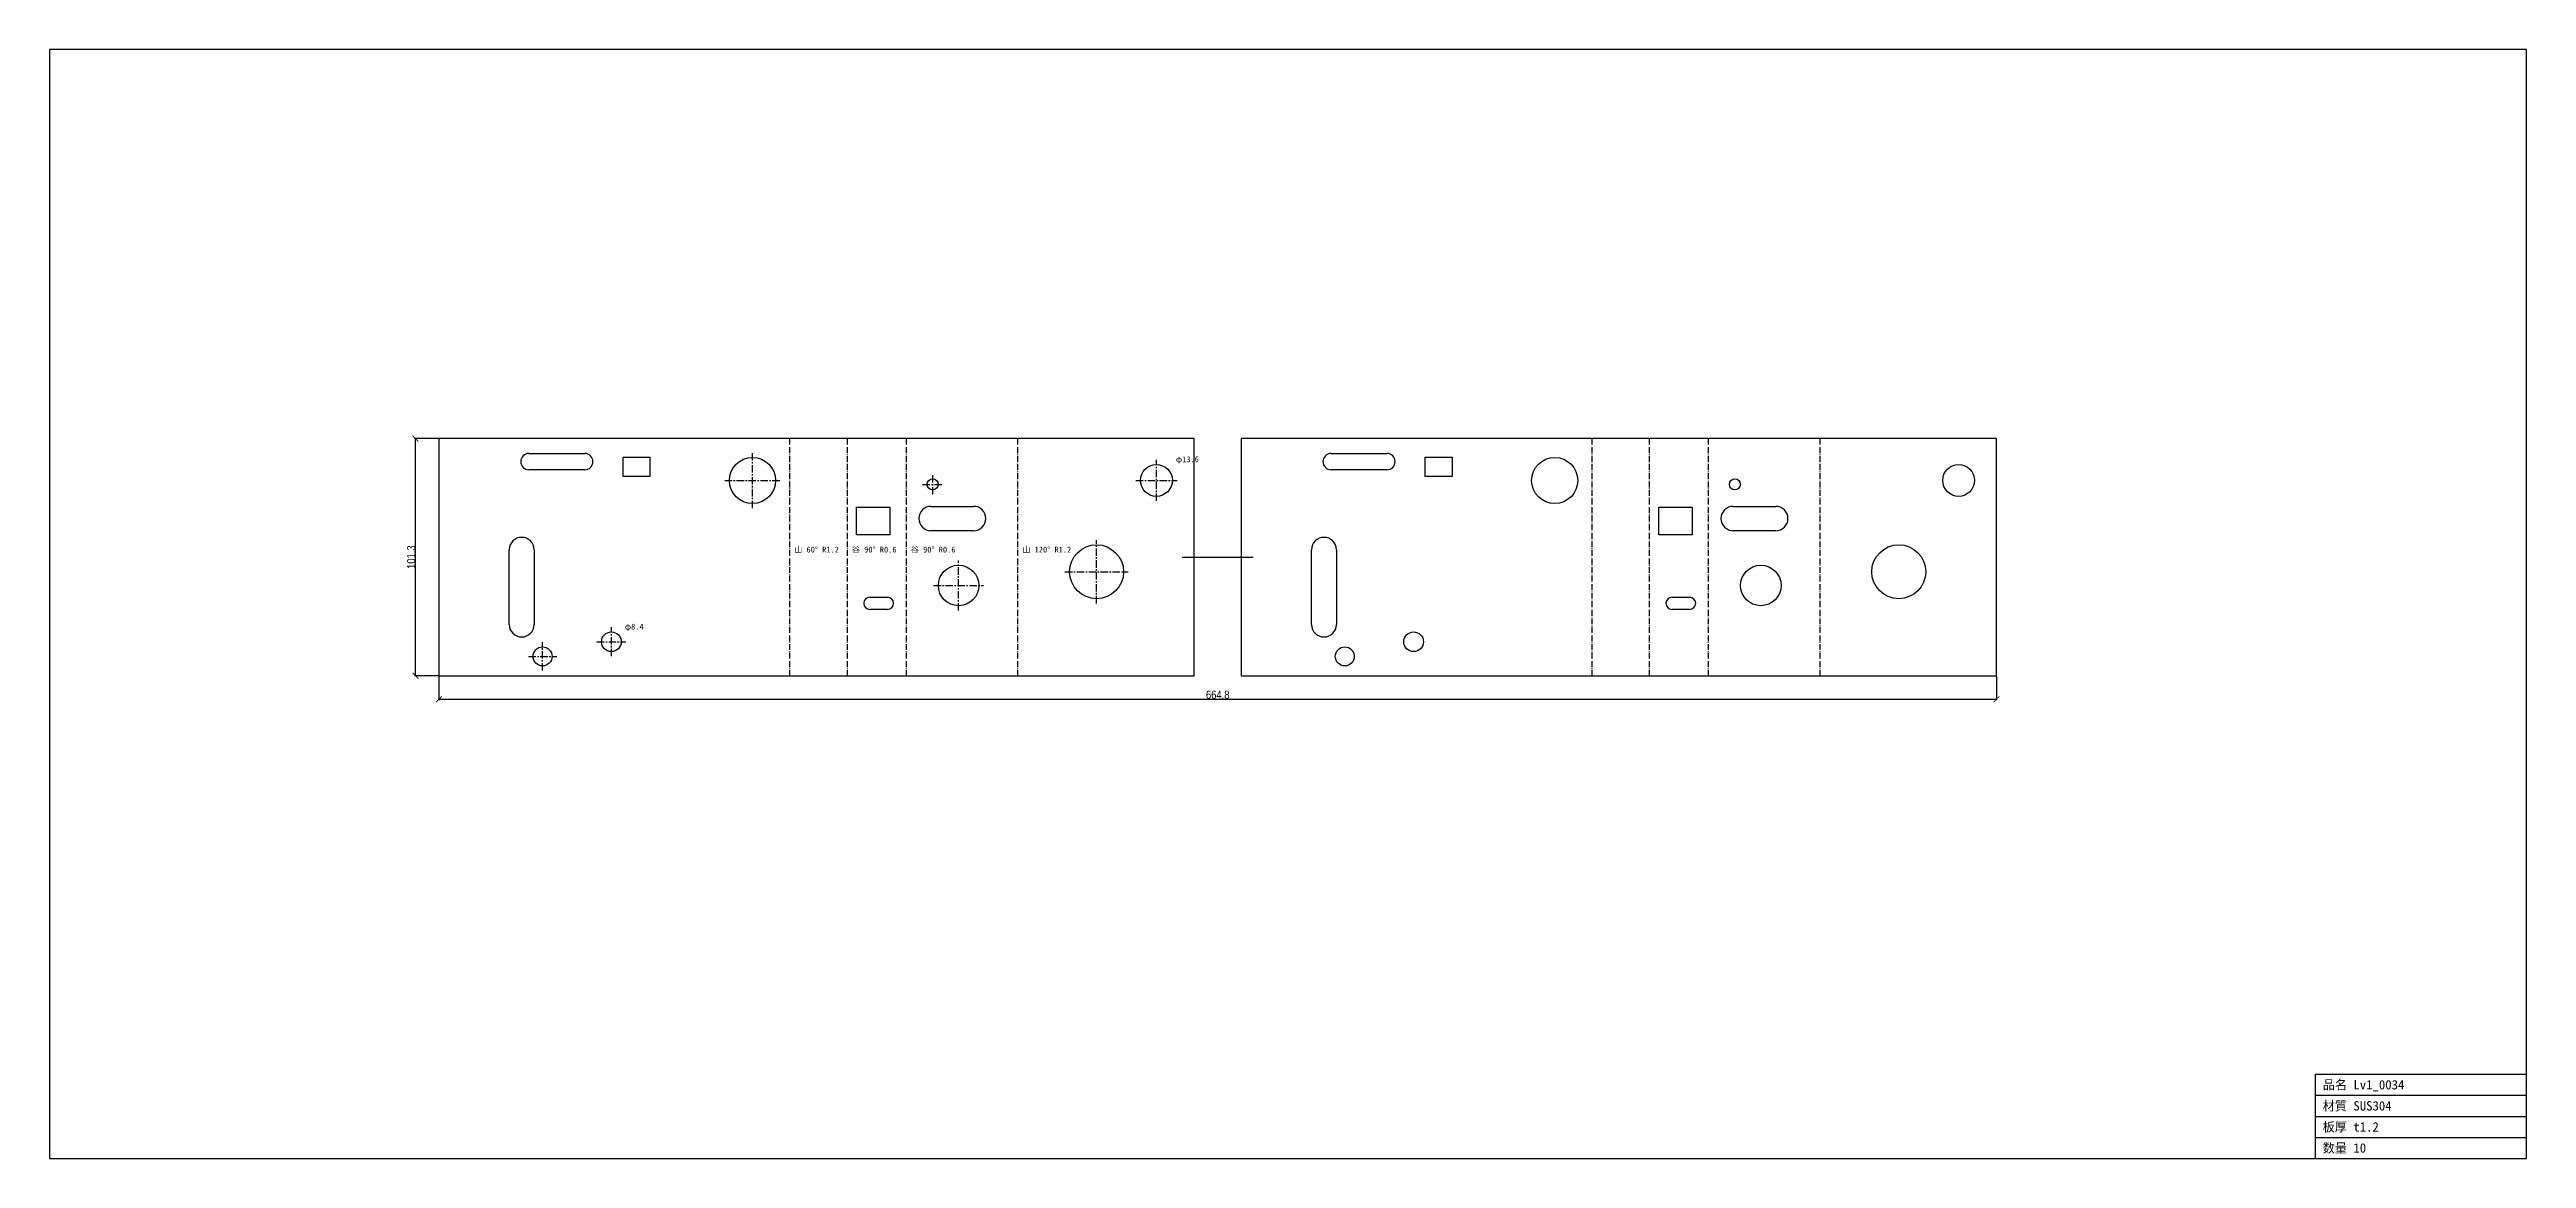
# Model space of a CAD drawing. Header units: millimetres. Extents: x -166 to 891, y -206 to 267.
import ezdxf

# ---------------------------------------------------------------- set-up
doc = ezdxf.new("R2010")
doc.units = ezdxf.units.MM
doc.linetypes.add('CENTER', pattern=[5.08, 3.175, -0.635, 0.635, -0.635])
doc.linetypes.add('DASHDOT', pattern=[3.556, 2.54, -0.508, 0, -0.508])
for name, color, linetype in [('BEND', 7, 'Continuous'), ('CENTER', 7, 'Continuous'), ('CUT', 7, 'Continuous'), ('DIM', 7, 'Continuous'), ('FRAME', 7, 'Continuous'), ('MARK', 7, 'Continuous'), ('TEXT', 7, 'Continuous')]:
    doc.layers.add(name, color=color, linetype=linetype)
doc.styles.add('OpenSansCondensed-Light', font='OpenSansCondensed-Light.ttf')
doc.dimstyles.new('EZDXF', dxfattribs={"dimtxt": 0.25, "dimasz": 0.175, "dimexe": 0.375, "dimexo": 0.125, "dimgap": 0.1, "dimtad": 1, "dimlfac": 100, "dimzin": 12, "dimdsep": 46, "dimtxsty": 'OpenSansCondensed-Light', "dimblk": 'ARCHTICK', "dimcen": 2.5, "dimazin": 3, "dimtfac": 0.5, "dimtmove": 2, "dimatfit": 3})

# ---------------------------------------------------------------- blocks, each defined once
blk = doc.blocks.new('_ARCHTICK')
at = {"color": 0, "linetype": 'BYBLOCK', "const_width": 0.15}
blk.add_lwpolyline([(-0.5, -0.5), (0.5, 0.5)], dxfattribs=at)

msp = doc.modelspace()

# ---------------------------------------------------------------- linework, layer by layer
at = {"layer": 'BEND', "color": 1, "linetype": 'DASHDOT'}
for p, q in [((149.62, 101.27), (149.62, 0)), ((174.22, 101.27), (174.22, 0)), ((199.38, 101.27), (199.38, 0)), ((246.99, 101.27), (246.99, 0)), ((492.04, 101.27), (492.04, 0)), ((516.64, 101.27), (516.64, 0)), ((541.8, 101.27), (541.8, 0)), ((589.41, 101.27), (589.41, 0))]:
    msp.add_line(p, q, dxfattribs=at)
at = {"layer": 'CENTER', "color": 1, "linetype": 'CENTER'}
for p, q in [((133.84, 71.54), (133.84, 95.25)), ((210.75, 77.39), (210.75, 86.09)), ((306.26, 74.63), (306.26, 92.2)), ((121.98, 83.39), (145.69, 83.39)), ((206.4, 81.74), (215.1, 81.74)), ((297.47, 83.41), (315.04, 83.41)), ((280.71, 30.89), (280.71, 57.92)), ((221.83, 27.88), (221.83, 49.19)), ((267.19, 44.41), (294.22, 44.41)), ((211.17, 38.54), (232.48, 38.54)), ((44.25, 2.21), (44.25, 14.31)), ((67.39, 14.49), (79.82, 14.49)), ((73.61, 8.28), (73.61, 20.71)), ((38.2, 8.26), (50.3, 8.26))]:
    msp.add_line(p, q, dxfattribs=at)
at = {"layer": 'CUT'}
for p, q in [((322.42, 101.27), (0, 101.27)), ((0, 101.27), (0, 0)), ((322.42, 0), (322.42, 101.27)), ((664.84, 101.27), (342.42, 101.27)), ((342.42, 101.27), (342.42, 0)), ((664.84, 0), (664.84, 101.27)), ((38.42, 94.95), (62.25, 94.95)), ((62.25, 87.96), (38.42, 87.96)), ((78.6, 85.09), (78.6, 93.35)), ((78.6, 93.35), (90.02, 93.35)), ((90.02, 85.09), (78.6, 85.09)), ((90.02, 93.35), (90.02, 85.09)), ((380.83, 94.95), (404.66, 94.95)), ((404.66, 87.96), (380.83, 87.96)), ((421.01, 85.09), (421.01, 93.35)), ((421.01, 93.35), (432.43, 93.35)), ((432.43, 85.09), (421.01, 85.09)), ((432.43, 93.35), (432.43, 85.09)), ((178.3, 72), (192.45, 72)), ((178.3, 60.14), (178.3, 72)), ((192.45, 72), (192.45, 60.14)), ((210.01, 72.33), (228.22, 72.33)), ((520.72, 72), (534.87, 72)), ((520.72, 60.14), (520.72, 72)), ((534.87, 72), (534.87, 60.14)), ((552.43, 72.33), (570.64, 72.33)), ((30.02, 21.86), (30.02, 53.79)), ((40.64, 53.79), (40.64, 21.86)), ((192.45, 60.14), (178.3, 60.14)), ((228.22, 61.95), (210.01, 61.95)), ((372.44, 21.86), (372.44, 53.79)), ((383.06, 53.79), (383.06, 21.86)), ((534.87, 60.14), (520.72, 60.14)), ((570.64, 61.95), (552.43, 61.95)), ((183.92, 33.52), (191.42, 33.52)), ((526.33, 33.52), (533.83, 33.52)), ((191.42, 28.31), (183.92, 28.31)), ((533.83, 28.31), (526.33, 28.31)), ((0, 0), (322.42, 0)), ((342.42, 0), (664.84, 0))]:
    msp.add_line(p, q, dxfattribs=at)
for centre, radius in [((133.84, 83.39), 9.86), ((306.26, 83.41), 6.79), ((476.25, 83.39), 9.86), ((648.68, 83.41), 6.79), ((210.75, 81.74), 2.35), ((553.16, 81.74), 2.35), ((280.71, 44.41), 11.52), ((623.12, 44.41), 11.52), ((221.83, 38.54), 8.65), ((564.25, 38.54), 8.65), ((44.25, 8.26), 4.05), ((73.61, 14.49), 4.21), ((386.67, 8.26), 4.05), ((416.03, 14.49), 4.21)]:
    msp.add_circle(centre, radius, dxfattribs=at)
for centre, radius, start, end in [((38.42, 91.46), 3.5, 90, -90), ((62.25, 91.46), 3.5, -90, 90), ((380.83, 91.46), 3.5, 90, -90), ((404.66, 91.46), 3.5, -90, 90), ((210.01, 67.14), 5.19, 90, -90), ((228.22, 67.14), 5.19, -90, 90), ((552.43, 67.14), 5.19, 90, -90), ((570.64, 67.14), 5.19, -90, 90), ((35.33, 53.79), 5.31, 0, 180), ((377.75, 53.79), 5.31, 0, 180), ((183.92, 30.92), 2.61, 90, -90), ((191.42, 30.92), 2.61, -90, 90), ((526.33, 30.92), 2.61, 90, -90), ((533.83, 30.92), 2.61, -90, 90), ((35.33, 21.86), 5.31, -180, 0), ((377.75, 21.86), 5.31, -180, 0)]:
    msp.add_arc(centre, radius, start, end, dxfattribs=at)
at = {"layer": 'FRAME'}
for p, q in [((891.05, 267.47), (-166.21, 267.47)), ((-166.21, 267.47), (-166.21, -206.21)), ((891.05, -206.21), (891.05, 267.47)), ((801.05, -206.21), (801.05, -170.21)), ((801.05, -170.21), (891.05, -170.21)), ((801.05, -179.21), (891.05, -179.21)), ((801.05, -188.21), (891.05, -188.21)), ((801.05, -197.21), (891.05, -197.21)), ((-166.21, -206.21), (891.05, -206.21))]:
    msp.add_line(p, q, dxfattribs=at)
at = {"layer": 'MARK'}
msp.add_line((317.23, 50.63), (347.61, 50.63), dxfattribs=at)

# ---------------------------------------------------------------- texts
at = {"layer": 'TEXT'}
for s, height, p in [('φ13.6', 2.5, (314.54, 91.2)), ('山 60° R1.2', 2.5, (151.62, 52.63)), ('谷 90° R0.6', 2.5, (176.22, 52.63)), ('谷 90° R0.6', 2.5, (201.38, 52.63)), ('山 120° R1.2', 2.5, (248.99, 52.63)), ('φ8.4', 2.5, (79.32, 19.71)), ('品名 Lv1_0034', 4, (804.05, -176.71)), ('材質 SUS304', 4, (804.05, -185.71)), ('板厚 t1.2', 4, (804.05, -194.71)), ('数量 10', 4, (804.05, -203.71))]:
    msp.add_text(s, height=height, dxfattribs=at).set_placement(p)

# ---------------------------------------------------------------- dimensions: what is measured, and where the dimension line sits
at = {"layer": 'DIM'}
msp.add_linear_dim(base=(-10, 0), p1=(0, 0), p2=(0, 101.27), angle=90, dimstyle='EZDXF', override={"dimtxt": 3.5, "dimasz": 2.5, "dimdec": 1, "dimlfac": 1}, dxfattribs=at).render()
msp.add_linear_dim(base=(0, -10), p1=(0, 0), p2=(664.84, 0), dimstyle='EZDXF', override={"dimtxt": 3.5, "dimasz": 2.5, "dimdec": 1, "dimlfac": 1}, dxfattribs=at).render()

doc.saveas('drawing.dxf')
